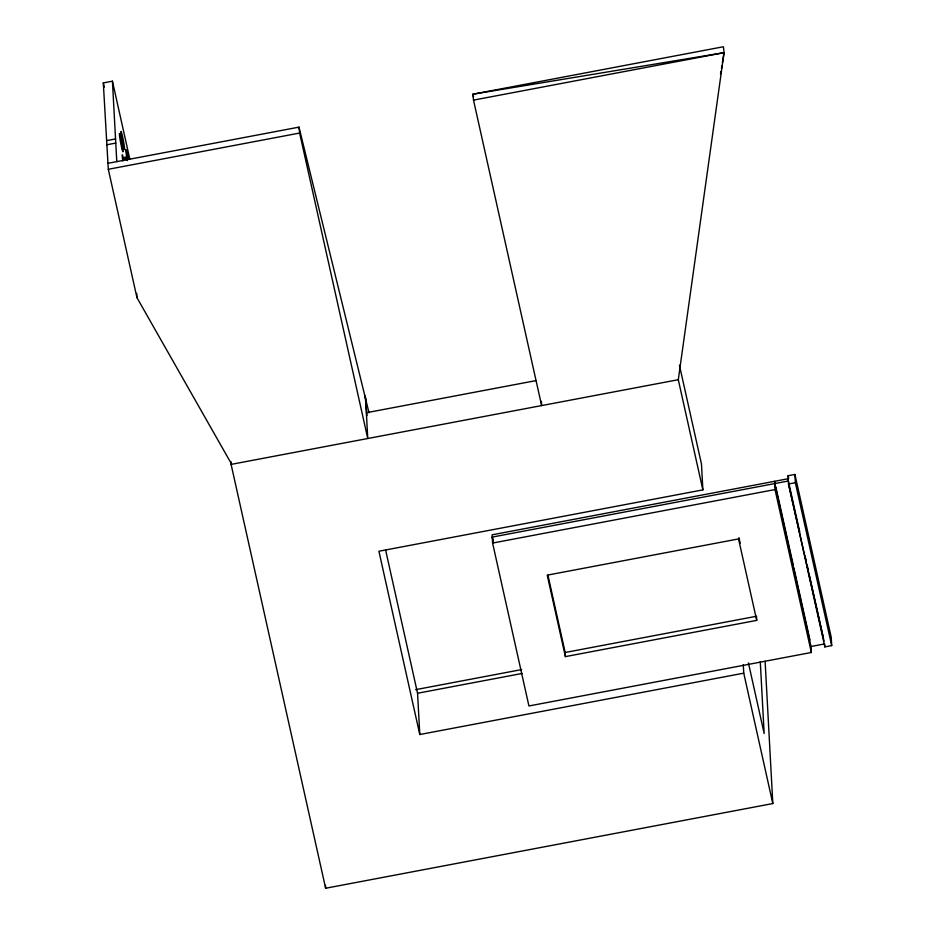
<?xml version="1.0" encoding="UTF-8"?>
<svg xmlns="http://www.w3.org/2000/svg" width="935" height="935" viewBox="0 0 935 935"><rect width="100%" height="100%" fill="white"/><g stroke="black" fill="none" stroke-linecap="round" stroke-linejoin="round"><path stroke-width="1.4" d="M743.278 664.621L743.746 673.165L419.792 734.524L378.909 551.241L702.863 489.882L678.296 379.703L724.052 52.664L723.409 46.75L472.876 94.201L473.507 100.115L541.634 405.58L541.4 401.29M720.511 74.192L720.978 71.317M721.458 68.454L721.925 65.579M722.404 62.703L724.052 52.664L472.876 94.201L473.566 97.03M765.111 661.267L772.813 803.551L325.637 888.25L230.676 462.498L136.954 297.681L108.308 169.282L103.306 82.899L112.422 81.181L129.801 159.09M106.438 140.659L115.543 138.941L112.422 81.181M107.665 163.356L298.99 127.137L368.998 412.791M108.308 169.282L299.632 133.05L298.99 127.137M473.507 100.115L724.052 52.664M299.632 133.05L367.759 438.515L366.356 412.732L535.954 380.615M678.296 379.703L231.109 464.391L230.945 461.551M788.076 475.728L794.914 474.442L831.238 637.354L831.694 645.606L824.857 646.903L788.521 483.991L788.076 475.728L788.708 478.568M788.24 478.72L492.149 534.808L492.593 543.06L528.929 705.972L811.358 652.478L811.031 646.494L774.694 483.582M492.266 537.076L493.224 541.342L492.266 537.076L788.357 480.999L799.741 531.992M794.914 474.442L795.358 482.694L788.521 483.991L824.051 641.083M492.593 543.06L775.021 489.566L774.577 481.315L775.208 484.143M565.394 656.615L565.172 652.49L756.497 616.258L756.719 620.384L565.394 656.615L547.232 575.154L738.545 538.922L756.719 620.384M415.643 689.656L521.672 669.577M419.792 734.524L417.559 693.256L522.197 673.445M811.031 646.494L824.693 643.911L824.857 646.903M106.66 144.785L115.776 143.078M795.358 482.694L831.694 645.606M805.105 556.08L806.367 561.748M806.999 564.576L808.272 570.245M808.904 573.073L823.116 636.828M775.84 486.983L793.219 564.892M793.85 567.732L809.955 639.984M775.021 489.566L811.358 652.478M738.954 537.602L740.204 543.223M748.432 662.95L764.164 733.519L760.272 661.629M679.429 365.211L701.484 464.099L702.863 489.882M743.746 673.165L772.813 803.551M547.945 575.247L565.172 652.49M365.106 395.47L366.988 415.549M385.547 549.768L417.559 693.256M103.306 82.899L104.252 87.154M115.543 138.941L116.781 161.638M365.527 397.258L366.356 412.732M325.474 885.351L325.637 888.25M136.72 293.426L136.954 297.681M127.37 160.598A9.292 0.608 79.3 0 1 125.921 151.926L125.804 150.57A9.292 0.608 79.3 0 1 128.34 159.219M124.881 158.821A18.583 1.227 79.3 0 1 125.173 157.01L125.664 157.957A18.583 1.227 79.3 0 1 126.354 160.072M122.882 161.007A9.292 0.608 79.3 0 1 122.567 155.175L122.906 156.203A9.292 0.608 79.3 0 1 123.782 159.733M121.936 148.735L121.468 146.772A9.292 0.608 79.3 0 1 119.435 134.5A9.292 0.608 79.3 0 1 121.024 138.52L121.503 140.764A9.292 0.608 79.3 0 1 123.069 150.78A9.292 0.608 79.3 0 1 121.936 148.735M122.029 140.016L121.62 137.667A9.292 0.608 79.3 0 1 121.305 131.835A9.292 0.608 79.3 0 1 123.876 143.359L124.203 145.509A9.292 0.608 79.3 0 1 124.191 149.191A9.292 0.608 79.3 0 1 122.029 140.016"/></g></svg>
